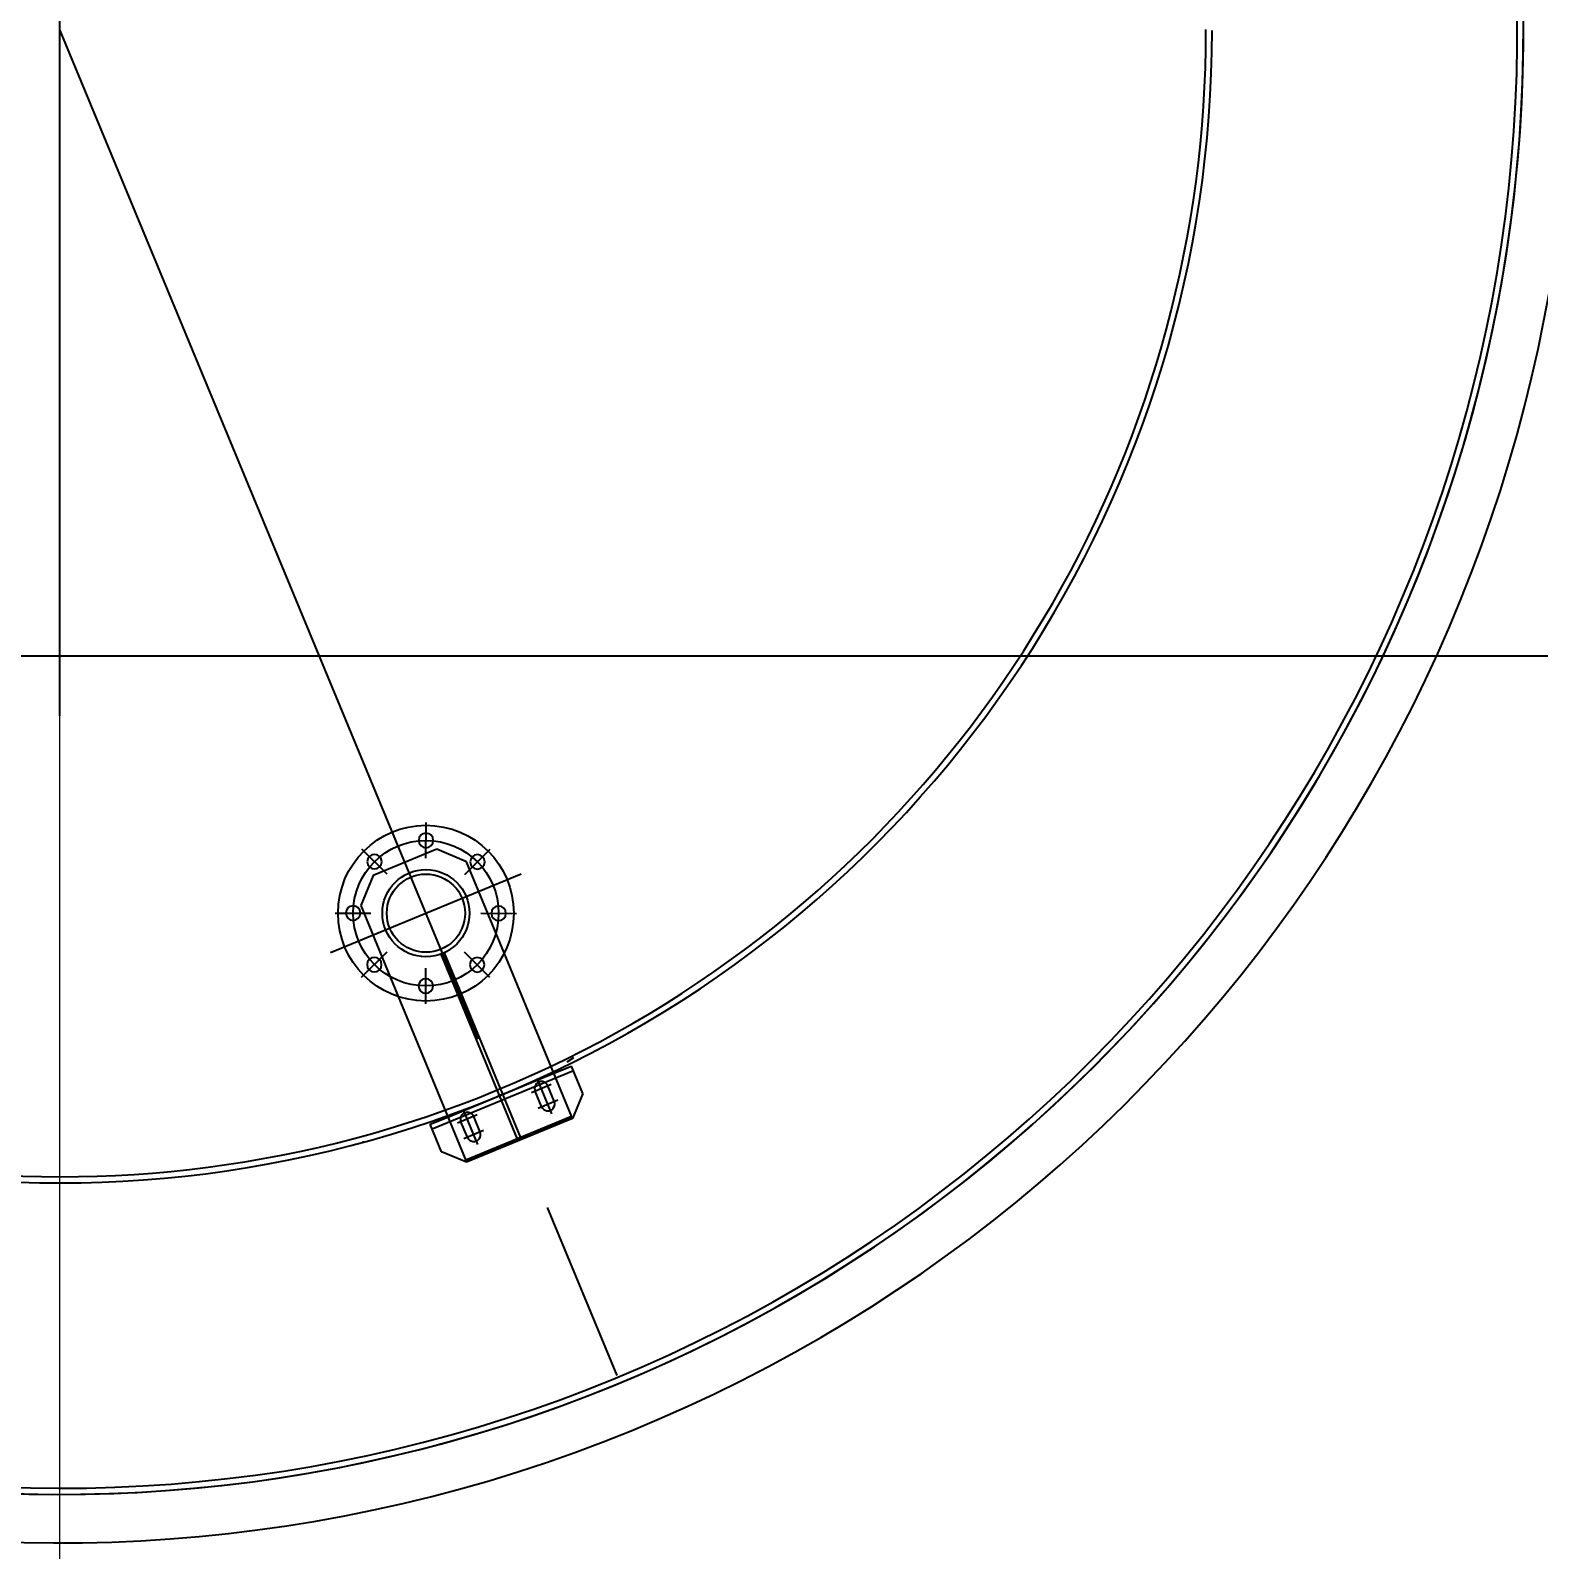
# Model space of a CAD drawing. Header units: metres. Extents: x 0 to 63075, y 0 to 44550.
# Drawn here: x 14252 to 16227, y 29265 to 31253 of the extents above; entities that cross this region are included whole.
import ezdxf

# ---------------------------------------------------------------- set-up
doc = ezdxf.new("R2010")
doc.units = ezdxf.units.M
doc.header["$LTSCALE"] = 75
doc.linetypes.add('CENTER2', pattern=[28.575, 19.05, -3.175, 3.175, -3.175])
doc.linetypes.add('CENTERX2', pattern=[101.6, 63.5, -12.7, 12.7, -12.7])
for name, color, linetype in [('18_COTAS', 7, 'Continuous'), ('SC1', 7, 'CENTER2'), ('SDM', 7, 'Continuous'), ('SL1', 8, 'Continuous')]:
    doc.layers.add(name, color=color, linetype=linetype)
doc.styles.add('ROMANS', font='ROMANS.SHX')
doc.dimstyles.new('75___1-75', dxfattribs={"dimscale": 75, "dimtxt": 2.5, "dimasz": 2, "dimexe": 1.5, "dimexo": 1, "dimgap": 0.5, "dimtad": 1, "dimdec": 0, "dimzin": 12, "dimtxsty": 'ROMANS', "dimcen": 0, "dimclrd": 256, "dimclre": 256, "dimclrt": 3, "dimazin": 3, "dimtfac": 1, "dimtdec": 0, "dimtmove": 0, "dimatfit": 0, "dimfxl": 1, "dimlwd": -1, "dimlwe": -1, "dimarcsym": 0})

# ---------------------------------------------------------------- blocks, each defined once
blk = doc.blocks.new('A$C1d93b9d1')
at = {"layer": 'SC1'}
blk.add_line((6031.7, 6950), (6807.9, 5076), dxfattribs=at)
at = {"layer": 'SL1'}
for p, q in [((6510.8, 5866.7), (6510.9, 5913.5)), ((6459.9, 5845.8), (6426.9, 5878.9)), ((6524.8, 5878.6), (6441.6, 5844.3)), ((6564, 5862.3), (6524.8, 5878.6)), ((6561.5, 5845.6), (6594.7, 5878.6)), ((6385.8, 5743.4), (6635.5, 5846.3)), ((6613.2, 5742.9), (6564, 5862.3)), ((6441.6, 5844.3), (6425.3, 5805.1)), ((6425.3, 5805.1), (6474.5, 5685.7)), ((6392, 5795.1), (6438.8, 5795)), ((6582.5, 5794.8), (6629.3, 5794.7)), ((6426.6, 5711.1), (6459.8, 5744.2)), ((6530.2, 5741.3), (6552.3, 5687.7)), ((6534.6, 5743.1), (6556.7, 5689.5)), ((6594.4, 5710.8), (6561.4, 5744)), ((6701.6, 5528.6), (6613.2, 5742.9)), ((6510.5, 5676.2), (6510.5, 5723)), ((6474.5, 5685.7), (6562.9, 5471.4)), ((6552.3, 5687.7), (6630, 5499.1)), ((6556.7, 5689.5), (6634.5, 5500.9)), ((6695.4, 5600.5), (6704.1, 5606)), ((6518.8, 5512.8), (6703.7, 5589.1)), ((6678.1, 5585.4), (6701.3, 5594.9)), ((6716.2, 5558.9), (6701.3, 5594.9)), ((6539.5, 5528.2), (6678.1, 5585.4)), ((6649, 5560.3), (6674.8, 5571)), ((6649, 5560.3), (6674.8, 5571)), ((6675.7, 5532.4), (6656.5, 5578.6)), ((6678.6, 5548.8), (6670.2, 5569.1)), ((6612.5, 5558.4), (6605.2, 5555.3)), ((6610.8, 5557.7), (6610.4, 5559)), ((6662, 5541.9), (6653.6, 5562.2)), ((6657.4, 5540), (6683.3, 5550.7)), ((6716.2, 5558.9), (6702.6, 5526.3)), ((6516.4, 5518.7), (6539.5, 5528.2)), ((6577.8, 5530.9), (6552, 5520.1)), ((6577.8, 5530.9), (6552, 5520.1)), ((6578.7, 5492.2), (6559.5, 5538.4)), ((6701.4, 5529), (6562.8, 5471.9)), ((6562.9, 5471.4), (6701.6, 5528.6)), ((6702.6, 5526.3), (6563.9, 5469.1)), ((6581.6, 5508.6), (6573.2, 5528.9)), ((6531.3, 5482.7), (6516.4, 5518.7)), ((6565, 5501.7), (6556.6, 5522.1)), ((6586.2, 5510.5), (6560.4, 5499.8)), ((6429.4, 5495.5), (6427.9, 5495.4)), ((6563.9, 5469.1), (6531.3, 5482.7))]:
    blk.add_line(p, q, dxfattribs=at)
for points in [[(6534.6, 5743.1), (6530.2, 5741.3)], [(6553.7, 5696.9), (6549.2, 5695)]]:
    blk.add_lwpolyline(points, dxfattribs=at)
for radius in [115, 95.2, 57, 51.2]:
    blk.add_circle((6510.7, 5794.9), radius, dxfattribs=at)
at = {"layer": 'SL1', "extrusion": (-2.05107e-16, -8.48969e-17, -1)}
for centre in [(-6510.8, 5890.1), (-6443.4, 5862.3), (-6578.1, 5862.1), (-6415.4, 5795), (-6605.9, 5794.7), (-6443.2, 5727.6), (-6577.9, 5727.4), (-6510.5, 5699.6)]:
    blk.add_circle(centre, 9.52, dxfattribs=at)
at = {"layer": 'SL1'}
for centre, radius, start, end in [((6031.7, 6950), 1979, 150.4887, 76.2155), ((6031.7, 6950), 1915.5, 151.3977, 77.9466), ((6031.7, 6950), 1915.5, 151.3977, 77.4824), ((6031.7, 6950), 1907.5, 151.517, 77.8953), ((6031.7, 6950), 1508, 159.3843, 0), ((6031.7, 6950), 1508, 159.3843, 0), ((6031.7, 6950), 1500, 179.9601, 0.0399), ((6661.9, 5565.7), 9, 22.5, 202.5), ((6670.3, 5545.4), 9, 202.5, 22.5), ((6564.9, 5525.5), 9, 22.5, 202.5), ((6573.3, 5505.2), 9, 202.5, 22.5)]:
    blk.add_arc(centre, radius, start, end, dxfattribs=at)
blk = doc.blocks.new('*D28')
at = {"layer": '18_COTAS', "transparency": 16777216}
for p, q in [((17146.4, 31252.8), (18231.8, 31252.8)), ((18119.3, 30584.6), (18119.3, 31102.8)), ((14130.5, 30434.6), (18231.8, 30434.6))]:
    blk.add_line(p, q, dxfattribs=at)
for points in [[(18094.3, 31102.8), (18144.3, 31102.8), (18119.3, 31252.8)], [(18094.3, 30584.6), (18144.3, 30584.6), (18119.3, 30434.6)]]:
    blk.add_solid(points, dxfattribs=at)
at = {"layer": 'Defpoints', "color": 0, "transparency": 16777216}
for p in [(17071.4, 31252.8), (18119.3, 31252.8), (14055.5, 30434.6)]:
    blk.add_point(p, dxfattribs=at)
at = {"layer": '18_COTAS', "color": 3, "transparency": 16777216, "insert": (17988.1, 30843.7), "char_height": 187.5, "attachment_point": 5, "rotation": 90, "style": 'ROMANS'}
blk.add_mtext('818', dxfattribs=at)

msp = doc.modelspace()

# ---------------------------------------------------------------- linework, layer by layer
at = {"layer": 'SC1', "color": 7, "linetype": 'CENTERX2', "lineweight": 9}
msp.add_line((14291.2, 28472.7), (14291.2, 42087.4), dxfattribs=at)
at = {"layer": 'SDM'}
msp.add_line((14291.2, 30356.1), (14291.2, 34795.3), dxfattribs=at)

# ---------------------------------------------------------------- block references
msp.add_blockref('A$C1d93b9d1', (8259.5, 24302.8), dxfattribs=at)

# ---------------------------------------------------------------- dimensions: what is measured, and where the dimension line sits
at = {"layer": '18_COTAS'}
dim = msp.add_linear_dim(base=(18119.3, 31252.8), p1=(14055.5, 30434.6), p2=(17071.4, 31252.8), angle=90, dimstyle='75___1-75', dxfattribs=at)
dim.commit()
dim.dimension.update_dxf_attribs({"geometry": '*D28', "text_midpoint": (17988.1, 30843.7)})

doc.saveas('drawing.dxf')
